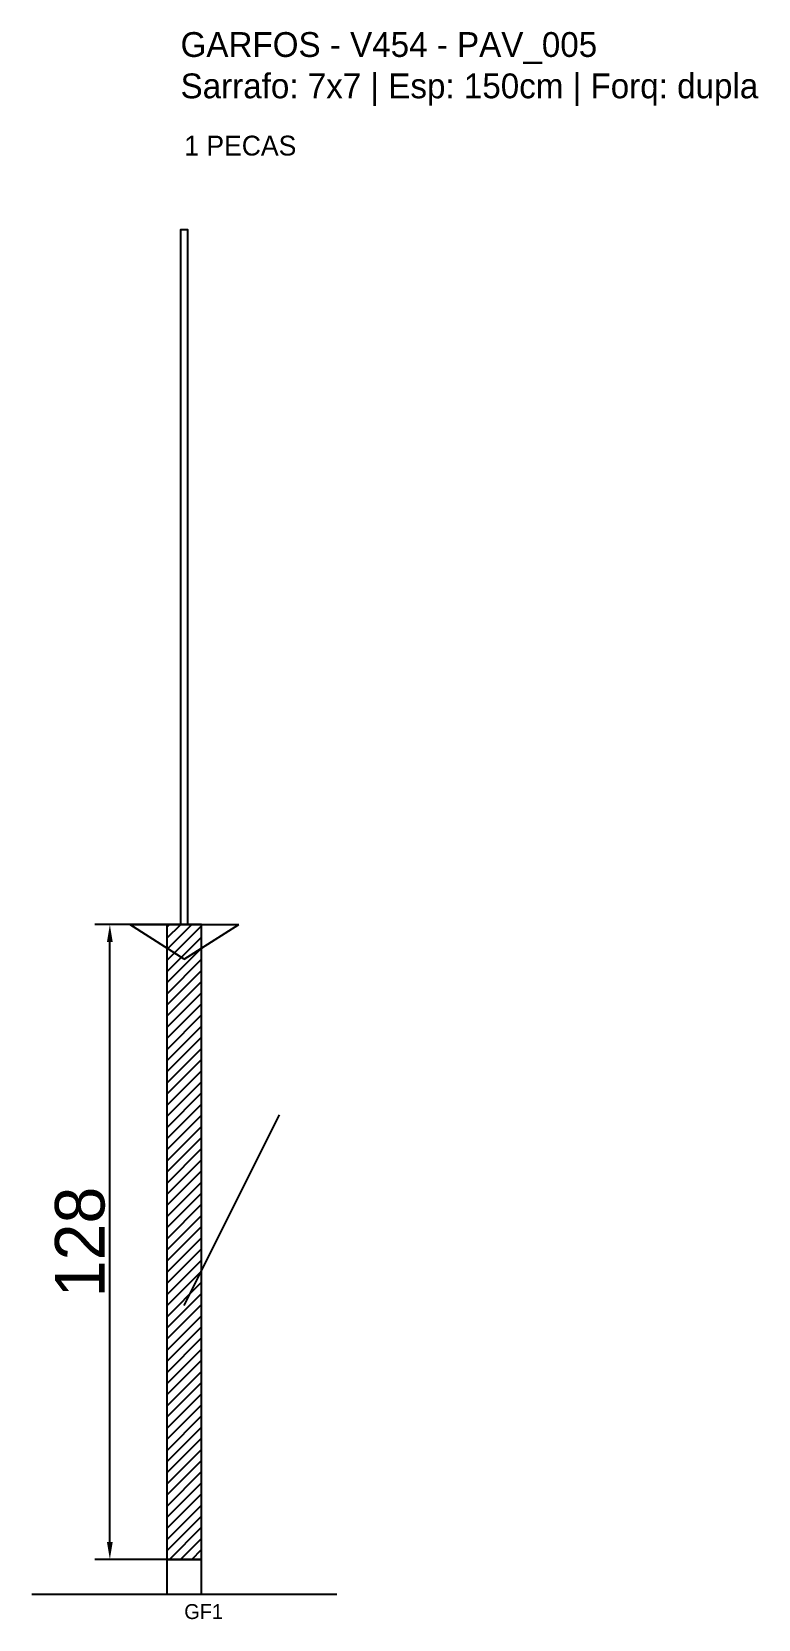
# Model space of a CAD drawing. Header units: metres. Extents: x -30 to 116, y -12 to 308.
import ezdxf

# ---------------------------------------------------------------- set-up
doc = ezdxf.new("R2010")
doc.units = ezdxf.units.M
for name, color, linetype in [('BARRA_ANCORAGEM', 1, 'Continuous'), ('COTA', 241, 'Continuous'), ('GARFOS OK', 3, 'Continuous'), ('NOME DA VIGA', 6, 'Continuous'), ('SARR_7x7', 40, 'Continuous'), ('VIGAS', 3, 'Continuous')]:
    doc.layers.add(name, color=color, linetype=linetype)
doc.dimstyles.new('EZ DXF', dxfattribs={"dimtxt": 10, "dimasz": 3.5, "dimexe": 3, "dimexo": 1.5, "dimgap": 1, "dimtad": 1, "dimdec": 1, "dimdsep": 46, "dimcen": 2.5, "dimazin": 3, "dimtfac": 1, "dimtmove": 0, "dimatfit": 3})

msp = doc.modelspace()

# ---------------------------------------------------------------- hatches: boundary and pattern name
at = {"layer": 'COTA'}
h = msp.add_hatch(dxfattribs=at)
h.set_pattern_fill('ANSI31', scale=0.5)
h.paths.add_polyline_path([(-2.758013, 0), (4.241987, 0), (4.241987, 128), (-2.758013, 128)])

# ---------------------------------------------------------------- linework, layer by layer
at = {"layer": 'BARRA_ANCORAGEM'}
msp.add_line((0.741987, 51.2), (19.941987, 89.6), dxfattribs=at)
at = {"layer": 'GARFOS OK'}
for p, q in [((0.741987, 121), (-10.258013, 128)), ((-10.258013, 128), (11.741987, 128)), ((0.741987, 121), (11.741987, 128))]:
    msp.add_line(p, q, dxfattribs=at)
at = {"layer": 'GARFOS OK', "linetype": 'CONTINUOUS'}
msp.add_line((-30, -7), (31.483974, -7), dxfattribs=at)
at = {"layer": 'GARFOS OK'}
msp.add_lwpolyline([(-2.758013, 0), (4.241987, 0), (4.241987, 128), (-2.758013, 128), (-2.758013, 0)], dxfattribs=at)
at = {"layer": 'SARR_7x7'}
msp.add_lwpolyline([(-2.758013, -7), (4.241987, -7), (4.241987, 0), (-2.758013, 0), (-2.758013, -7)], dxfattribs=at)
at = {"layer": 'VIGAS'}
msp.add_lwpolyline([(0, 128), (1.483974, 128), (1.483974, 268), (0, 268), (0, 128)], dxfattribs=at)

# ---------------------------------------------------------------- texts
at = {"layer": 'NOME DA VIGA'}
for s, height, p in [('1 PECAS', 4, (0.741987, 283)), ('GF1', 3, (0.741987, -12))]:
    msp.add_text(s, height=height, dxfattribs=at).set_placement(p)
at = {"layer": 'NOME DA VIGA', "insert": (0, 293), "char_height": 5, "attachment_point": 7}
msp.add_mtext('GARFOS - V454 - PAV_005\\PSarrafo: 7x7 | Esp: 150cm | Forq: dupla', dxfattribs=at)

# ---------------------------------------------------------------- dimensions: what is measured, and where the dimension line sits
at = {"layer": 'COTA'}
msp.add_linear_dim(base=(-14.258013, 0), p1=(0.741987, 0), p2=(0.741987, 128), angle=90, dimstyle='EZ DXF', dxfattribs=at).render()

doc.saveas('drawing.dxf')
